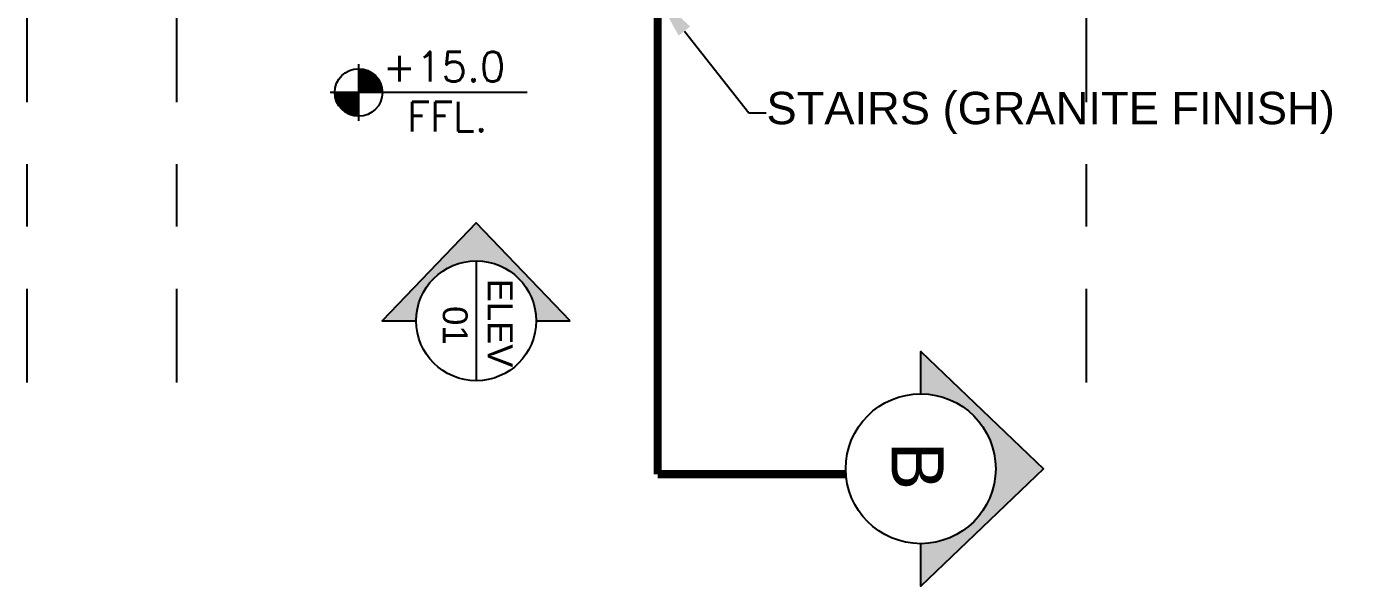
# Model space of a CAD drawing. Header units: centimetres. Extents: x -2093 to 2270, y -504 to 3084.
# Drawn here: x -1398 to -857, y 441 to 666 of the extents above; entities that cross this region are included whole.
import ezdxf
from ezdxf import colors
from ezdxf.entities.mleader import LeaderData, LeaderLine
from ezdxf.enums import TextEntityAlignment as Align
from ezdxf.math import Vec2, Vec3

# ---------------------------------------------------------------- set-up
doc = ezdxf.new("R2010")
doc.units = ezdxf.units.CM
doc.header["$LTSCALE"] = 100
doc.header["$MEASUREMENT"] = 0
for name, pattern in [('GRID$0$GRID$0$XREF GRID$0$GRIDS$0$CENTER', [2, 1.25, -0.25, 0.25, -0.25]), ('XREF CUTTING LINES$0$ACAD_ISO10W100', [18, 12, -3, 0, -3]), ('XREF CUTTING LINES$0$DASHDOT', [1, 0.5, -0.25, 0, -0.25])]:
    doc.linetypes.add(name, pattern=pattern)
for name, color, linetype in [('ARROW INDICATOR', 4, 'Continuous'), ('GRID$0$XREF GRID', 11, 'GRID$0$GRID$0$XREF GRID$0$GRIDS$0$CENTER'), ('LVL', 2, 'Continuous'), ('WALL-01', 7, 'Continuous'), ('WINDOW', 1, 'Continuous'), ('XREF CUTTING LINES$0$ELEV', 2, 'XREF CUTTING LINES$0$ACAD_ISO10W100'), ('XREF CUTTING LINES$0$SECTION LINE', 6, 'XREF CUTTING LINES$0$DASHDOT'), ('XREF CUTTING LINES$0$WALL SECT LINE', 6, 'XREF CUTTING LINES$0$DASHDOT')]:
    doc.layers.add(name, color=color, linetype=linetype)
doc.styles.add('02-Ground$0$ATTRIBUTE', font='ROMANS.shx')
doc.styles.add('ART', font='arial.ttf')
doc.styles.add('GRIDS$0$20', font='romans.shx')
doc.styles.add('XREF CUTTING LINES$0$ART', font='arial.ttf')
doc.styles.add('XREF CUTTING LINES$0$ART-PS-1', font='arial.ttf', dxfattribs={"height": 20})

# ---------------------------------------------------------------- blocks, each defined once
blk = doc.blocks.new('XREF CUTTING LINES')
at = {"layer": 'XREF CUTTING LINES$0$ELEV'}
h = blk.add_hatch(color=251, dxfattribs=at)
edge = h.paths.add_edge_path()
edge.add_line((-1179.553001073057, 547.5089298738749), (-1193.175697260544, 547.5089298738749))
edge.add_ellipse((-1217.242223045456, 547.5089298738749), major_axis=(-17.01760358211501, 17.01760358211502), ratio=0.9999999999999889, start_angle=225.0000000000003, end_angle=405.0000000000003)
edge.add_line((-1241.308748830375, 547.5089298738749), (-1254.931445017878, 547.5089298738749))
edge.add_line((-1254.93144501787, 547.5089298738749), (-1217.242223045448, 586.891165150871))
edge.add_line((-1217.242223045448, 586.891165150871), (-1179.553001073057, 547.5089298738749))
at = {"layer": 'XREF CUTTING LINES$0$SECTION LINE'}
h = blk.add_hatch(color=251, dxfattribs=at)
edge = h.paths.add_edge_path()
edge.add_line((-1038.915229019428, 535.1856537773255), (-1038.915229019428, 518.1572835429663))
edge.add_ellipse((-1038.915229019428, 488.0741263118267), major_axis=(21.27200447764375, -21.27200447764378), ratio=0.9999999999999887, start_angle=-45.000000000000284, end_angle=134.9999999999997, ccw=False)
edge.add_line((-1038.915229019428, 457.9909690806775), (-1038.915229019428, 440.9625988463087))
edge.add_line((-1038.915229019428, 440.9625988463085), (-989.6874349231832, 488.0741263118363))
edge.add_line((-989.6874349231825, 488.0741263118267), (-1038.915229019427, 535.1856537773256))
at = {"layer": 'XREF CUTTING LINES$0$ELEV', "color": 2, "linetype": 'Continuous'}
blk.add_line((-1217.242223045456, 571.5754556587914), (-1217.242223045456, 523.4424040889596), dxfattribs=at)
for points in [[(-1179.553001073049, 547.5089298738749), (-1217.242223045448, 586.891165150871), (-1254.931445017863, 547.5089298738749), (-1241.308748830372, 547.5089298738749)], [(-1193.17569726054, 547.5089298738749), (-1179.553001073049, 547.5089298738749)]]:
    blk.add_lwpolyline(points, dxfattribs=at)
blk.add_circle((-1217.242223045456, 547.5089298738749), 24.06652578491579, dxfattribs=at)
at = {"layer": 'XREF CUTTING LINES$0$SECTION LINE', "color": 2, "linetype": 'Continuous'}
blk.add_lwpolyline([(-1038.915229019428, 518.1572835429663), (-1038.915229019428, 535.1856537773351), (-989.6874349231825, 488.0741263118267), (-1038.915229019428, 440.9625988463085), (-1038.915229019428, 457.9909690806775)], dxfattribs=at)
blk.add_circle((-1038.915229019428, 488.0741263118267), 30.08315723114473, dxfattribs=at)
at = {"layer": 'XREF CUTTING LINES$0$WALL SECT LINE', "const_width": 3.317877843354462}
for points in [[(-1068.91760389405, 2787.387445794906), (-1144.443390814088, 2787.387445794906), (-1144.443390814383, 485.8709806342961)], [(-1144.443390814088, 485.8709806342961), (-1068.91760389405, 485.8709806342961)]]:
    blk.add_lwpolyline(points, dxfattribs=at)
at = {"layer": 'XREF CUTTING LINES$0$ELEV', "style": 'XREF CUTTING LINES$0$ART-PS-1'}
for s, p in [('ELEV', (-1207.613572238548, 546.5760815533283)), ('01', (-1225.662827706396, 545.6779460530843))]:
    blk.add_text(s, height=9.953633530063387, rotation=270, dxfattribs=at).set_placement(p, align=Align.MIDDLE_CENTER)
at = {"layer": 'XREF CUTTING LINES$0$SECTION LINE', "color": 2, "style": 'XREF CUTTING LINES$0$ART'}
blk.add_text('B', height=20.90263041312467, rotation=270, dxfattribs=at).set_placement((-1040.124760361306, 489.2566208240318), align=Align.MIDDLE_CENTER)
blk = doc.blocks.new('GRID')
at = {"layer": 'GRID$0$XREF GRID'}
for p, q in [((-1397.500000000025, 2960.330839352368, 0.00248619643663347), (-1397.500000000025, 522.762848807519, -0.00167551085159826)), ((-1337.500000000025, 2960.330839349383), (-1337.500000000025, 522.7628488045343, -0.00416170728823173)), ((-972.5000000000261, 2960.330839349384, 0.00416170728823173), (-972.5000000000261, 522.7628488045357))]:
    blk.add_line(p, q, dxfattribs=at)
blk = doc.blocks.new('02-Ground$0$A$C4F2068BA')
for p, q in [((0.4000000372320756, 0.6374428982243843), (0.4000000372320756, 0.1625566975845287)), ((1.815603450622268, 0.3999997979044565), (0.1625569369121478, 0.3999997979044565))]:
    blk.add_line(p, q)
at = {"color": 8, "const_width": 0.2}
for points in [[(0.4000000372320756, 0.4999997979102773, -0.4142135623730951), (0.5000000372233444, 0.3999997979044565, -0.4142135623730737)], [(0.4000000372320756, 0.2999997978986357, -0.4142135623730951), (0.3000000372262548, 0.3999997979044565, -0.4142135623730737)]]:
    blk.add_lwpolyline(points, format="xyb", dxfattribs=at)
blk.add_circle((0.4000000372320756, 0.3999997979044565), 0.2)
blk = doc.blocks.new('02-Ground$0$123')
at = {"ltscale": 0.1}
blk.add_blockref('02-Ground$0$A$C4F2068BA', (-0.4000000372320756, -0.3999997979044565), dxfattribs=at)
blk = doc.blocks.new('02-Ground$0$LEVEL- PLAN')
at = {"layer": 'LVL', "ltscale": 0.1}
blk.add_blockref('02-Ground$0$123', (7.275957614183426e-12, -7.275957614183426e-12), dxfattribs=at)
at = {"layer": 'LVL', "ltscale": 0.1, "style": '02-Ground$0$ATTRIBUTE', "width": 0.8, "flags": 4}
blk.add_attdef('%%P0.00', (0.2027841417951244, 0.09261878275742319), '', height=0.25, dxfattribs=at)
blk.add_attdef('LVL', text='', height=0.25, dxfattribs=at).set_placement((0.7450624139863216, -0.3271430782544904), align=Align.CENTER)

msp = doc.modelspace()

# ---------------------------------------------------------------- block references
at = {"layer": 'LVL'}
ref = msp.add_blockref('02-Ground$0$LEVEL- PLAN', (-1264.42176712449, 639.1745036720858), dxfattribs=dict(at, xscale=47.80922768457422, yscale=47.80922768457422, zscale=47.80922768457422, rotation=359.9470003599919))
ref.add_attrib('%%P0.00', '+15.0', (-1254.722722052398, 643.5935662773536), dxfattribs={"layer": '0', "ltscale": 0.1, "height": 11.95230692114356, "rotation": 359.9470003600083, "style": 'GRIDS$0$20'})
ref.add_attrib('LVL', 'FFL.', dxfattribs={"layer": '0', "ltscale": 0.1, "height": 11.95230692114356, "rotation": 359.9470003600083, "style": 'GRIDS$0$20'}).set_placement((-1228.815391478884, 623.5011025359654), align=Align.CENTER)
at = {"layer": 'WALL-01'}
msp.add_blockref('GRID', (0, 0), dxfattribs=at)
at = {"layer": 'WINDOW'}
msp.add_blockref('XREF CUTTING LINES', (0, 0), dxfattribs=at)

# ---------------------------------------------------------------- leaders
at = {"layer": 'ARROW INDICATOR'}
ml = msp.add_multileader_mtext('Standard', dxfattribs=at)
ml.set_content('STAIRS (GRANITE FINISH)', color=256, style='ART')
ml.set_leader_properties()
ml.build(insert=Vec2(0, 0))
ml.multileader.update_dxf_attribs({"text_right_attachment_type": 6, "dogleg_length": 0.36, "arrow_head_size": 18})
ctx = ml.context
ctx.base_point, ctx.char_height, ctx.arrow_head_size, ctx.landing_gap_size, ctx.plane_origin = Vec3(-1100.865417910345, 631.020107217133), 13, 18, 0.09, Vec3(-1144.851945433347, 677.9999999999945)
ctx.right_attachment = 6
notes = []
notes.append((ctx, [(0, (1, 1, 0), (-1107.826133532542, 631.020107217133), (1, 0), 6.960715622197413, [(0, [(-1144.851945433347, 677.9999999999945)], 0, [])])]))
ctx.mtext.insert, ctx.mtext.width, ctx.mtext.flow_direction = Vec3(-1100.775417910345, 639.4310894817991), 243.3585952566866, 5
for ctx, leaders in notes:
    for number, flags, end, landing, length, lines in leaders:
        leader = LeaderData()
        leader.index, (leader.has_last_leader_line, leader.has_dogleg_vector, leader.attachment_direction) = number, flags
        leader.last_leader_point, leader.dogleg_vector, leader.dogleg_length = Vec3(end), Vec3(landing), length
        for number, points, colour, breaks in lines:
            line = LeaderLine()
            line.index, line.vertices, line.color, line.breaks = number, Vec3.list(points), colors.encode_raw_color(colour), breaks
            leader.lines.append(line)
        ctx.leaders.append(leader)

doc.saveas('drawing.dxf')
